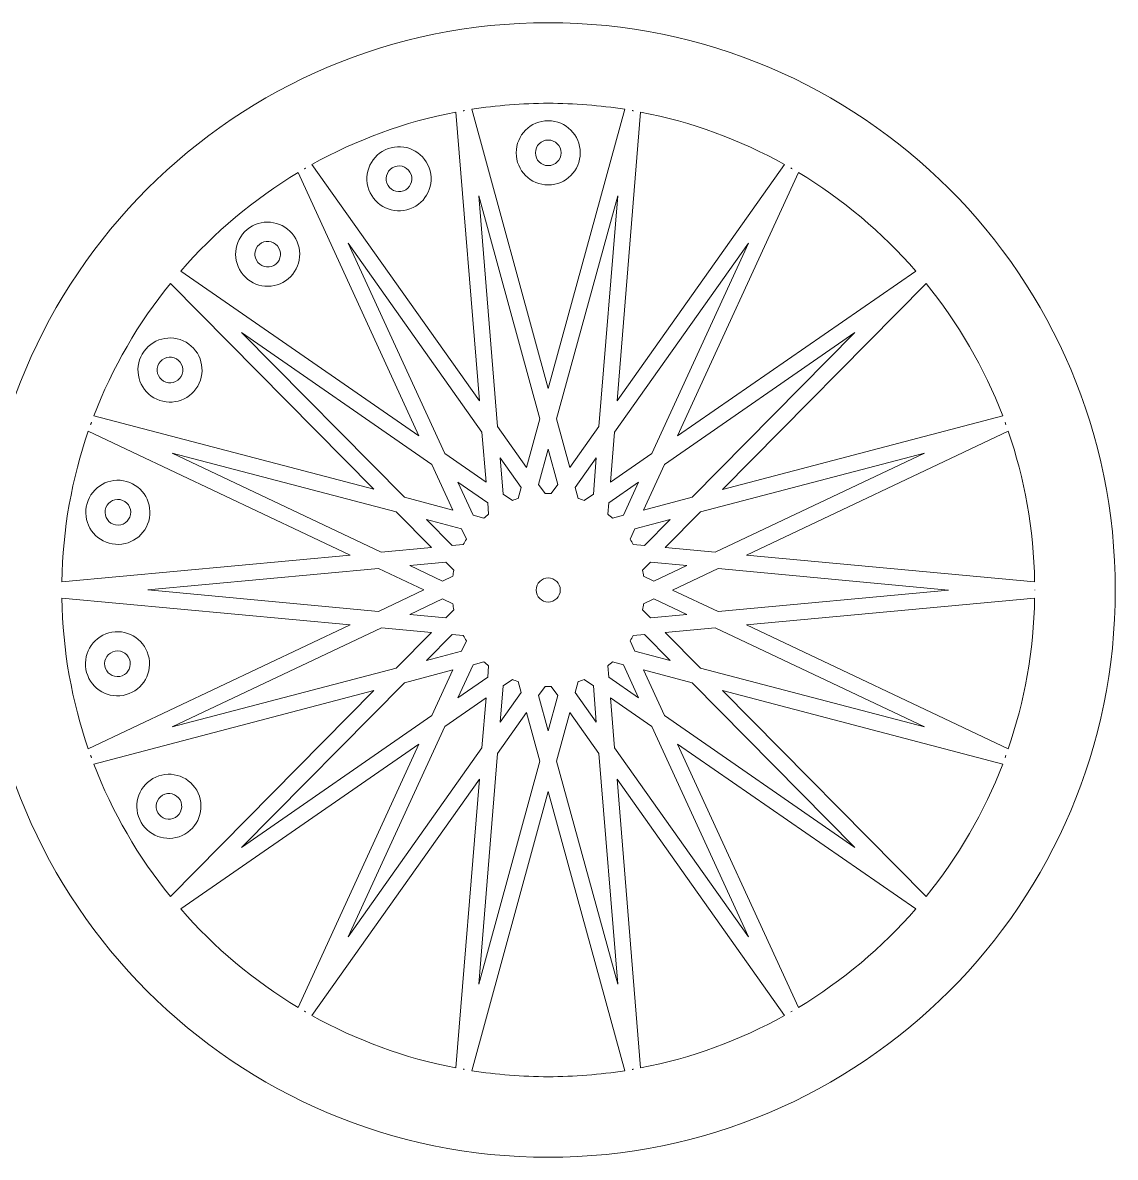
# Model space of a CAD drawing. Header units: millimetres. Extents: x -291 to 272, y -361 to 387.
# Drawn here: x -133.9 to 2.5, y 243.9 to 385.5 of the extents above; entities that cross this region are included whole.
import ezdxf

# ---------------------------------------------------------------- set-up
doc = ezdxf.new("R2010")
doc.units = ezdxf.units.MM
doc.header["$MEASUREMENT"] = 0
doc.layers.add('ChristianiaBike', color=7, linetype='Continuous')

msp = doc.modelspace()

# ---------------------------------------------------------------- linework, layer by layer
at = {"layer": 'ChristianiaBike', "color": 1, "lineweight": 9}
for points, knots in [([(-68.2709, 385.4562), (-107.3547, 385.4562), (-139.0378, 353.7724), (-139.0378, 314.6891), (-139.0378, 314.6891), (-139.0378, 275.6059), (-107.3547, 243.9221), (-68.2709, 243.9221), (-68.2709, 243.9221), (-29.1863, 243.9221), (2.496, 275.6059), (2.496, 314.6891), (2.496, 314.6891), (2.496, 353.7724), (-29.1863, 385.4562), (-68.2709, 385.4562)], [0, 0, 0, 0, 0.2, 0.2, 0.2, 0.2, 0.4, 0.4, 0.4, 0.4, 0.6, 0.6, 0.6, 0.6, 1, 1, 1, 1]), ([(-77.8242, 374.6521), (-74.7112, 375.144), (-71.5217, 375.4024), (-68.2709, 375.4024), (-68.2709, 375.4024), (-65.0202, 375.4024), (-61.83, 375.144), (-58.7177, 374.6521)], [0, 0, 0, 0, 0.33333333, 0.33333333, 0.33333333, 0.33333333, 1, 1, 1, 1]), ([(-78.7413, 374.4998), (-78.7413, 374.4998), (-78.8136, 374.4802), (-78.8136, 374.4802), (-78.8136, 374.4802), (-78.8136, 374.4802), (-78.9067, 374.4726), (-78.9067, 374.4726)], [0, 0, 0, 0, 0.33333333, 0.33333333, 0.33333333, 0.33333333, 1, 1, 1, 1]), ([(-58.7177, 374.6521), (-58.7177, 374.6521), (-68.2709, 339.8046), (-68.2709, 339.8046), (-68.2709, 339.8046), (-68.2709, 339.8046), (-77.8242, 374.6521), (-77.8242, 374.6521)], [0, 0, 0, 0, 0.33333333, 0.33333333, 0.33333333, 0.33333333, 1, 1, 1, 1]), ([(-38.7851, 367.7691), (-38.7851, 367.7691), (-59.6816, 338.2881), (-59.6816, 338.2881), (-59.6816, 338.2881), (-59.6816, 338.2881), (-56.7395, 374.3038), (-56.7395, 374.3038)], [0, 0, 0, 0, 0.33333333, 0.33333333, 0.33333333, 0.33333333, 1, 1, 1, 1]), ([(-68.2709, 373.2223), (-70.4799, 373.2223), (-72.2707, 371.4313), (-72.2707, 369.2223), (-72.2707, 369.2223), (-72.2707, 367.0132), (-70.4799, 365.2222), (-68.2709, 365.2222), (-68.2709, 365.2222), (-66.0619, 365.2222), (-64.2712, 367.0132), (-64.2712, 369.2223), (-64.2712, 369.2223), (-64.2712, 371.4313), (-66.0619, 373.2223), (-68.2709, 373.2223)], [0, 0, 0, 0, 0.2, 0.2, 0.2, 0.2, 0.4, 0.4, 0.4, 0.4, 0.6, 0.6, 0.6, 0.6, 1, 1, 1, 1]), ([(-68.2709, 367.6223), (-69.1543, 367.6223), (-69.8708, 368.3386), (-69.8708, 369.2223), (-69.8708, 369.2223), (-69.8708, 370.1059), (-69.1543, 370.8221), (-68.2709, 370.8221), (-68.2709, 370.8221), (-67.3869, 370.8221), (-66.671, 370.1059), (-66.671, 369.2223), (-66.671, 369.2223), (-66.671, 368.3386), (-67.3869, 367.6223), (-68.2709, 367.6223)], [0, 0, 0, 0, 0.2, 0.2, 0.2, 0.2, 0.4, 0.4, 0.4, 0.4, 0.6, 0.6, 0.6, 0.6, 1, 1, 1, 1]), ([(-88.2614, 369.7452), (-90.3366, 368.9897), (-91.4073, 366.6942), (-90.6515, 364.6182), (-90.6515, 364.6182), (-89.8956, 362.5426), (-87.6007, 361.4722), (-85.5247, 362.2277), (-85.5247, 362.2277), (-83.4487, 362.9832), (-82.3786, 365.2786), (-83.1344, 367.3543), (-83.1344, 367.3543), (-83.8896, 369.4303), (-86.1854, 370.5011), (-88.2614, 369.7452)], [0, 0, 0, 0, 0.2, 0.2, 0.2, 0.2, 0.4, 0.4, 0.4, 0.4, 0.6, 0.6, 0.6, 0.6, 1, 1, 1, 1]), ([(-99.4964, 366.7642), (-99.4964, 366.7642), (-84.4146, 333.9286), (-84.4146, 333.9286), (-84.4146, 333.9286), (-84.4146, 333.9286), (-114.1274, 354.4793), (-114.1274, 354.4793)], [0, 0, 0, 0, 0.33333333, 0.33333333, 0.33333333, 0.33333333, 1, 1, 1, 1]), ([(-98.5477, 367.325), (-98.5477, 367.325), (-98.6276, 367.2685), (-98.6276, 367.2685), (-98.6276, 367.2685), (-98.6276, 367.2685), (-98.6989, 367.2358), (-98.6989, 367.2358)], [0, 0, 0, 0, 0.33333333, 0.33333333, 0.33333333, 0.33333333, 1, 1, 1, 1]), ([(-86.346, 364.4832), (-87.1763, 364.181), (-88.094, 364.6089), (-88.3965, 365.4392), (-88.3965, 365.4392), (-88.699, 366.2698), (-88.2704, 367.1876), (-87.4401, 367.4897), (-87.4401, 367.4897), (-86.6099, 367.7919), (-85.6914, 367.3643), (-85.3896, 366.5337), (-85.3896, 366.5337), (-85.0871, 365.7034), (-85.5157, 364.7857), (-86.346, 364.4832)], [0, 0, 0, 0, 0.2, 0.2, 0.2, 0.2, 0.4, 0.4, 0.4, 0.4, 0.6, 0.6, 0.6, 0.6, 1, 1, 1, 1]), ([(-22.4139, 354.479), (-22.4139, 354.479), (-52.1286, 333.9269), (-52.1286, 333.9269), (-52.1286, 333.9269), (-52.1286, 333.9269), (-37.0453, 366.7642), (-37.0453, 366.7642)], [0, 0, 0, 0, 0.33333333, 0.33333333, 0.33333333, 0.33333333, 1, 1, 1, 1]), ([(-37.8342, 367.2307), (-37.8342, 367.2307), (-37.9141, 367.2675), (-37.9141, 367.2675), (-37.9141, 367.2675), (-37.9141, 367.2675), (-38.0037, 367.3309), (-38.0037, 367.3309)], [0, 0, 0, 0, 0.33333333, 0.33333333, 0.33333333, 0.33333333, 1, 1, 1, 1]), ([(-70.9657, 329.9737), (-70.9657, 329.9737), (-74.5927, 335.0907), (-74.5927, 335.0907), (-74.5927, 335.0907), (-74.5927, 335.0907), (-76.9443, 363.8786), (-76.9443, 363.8786), (-76.9443, 363.8786), (-76.9443, 363.8786), (-69.3079, 336.0222), (-69.3079, 336.0222), (-69.3079, 336.0222), (-69.3079, 336.0222), (-70.9657, 329.9737), (-70.9657, 329.9737)], [0, 0, 0, 0, 0.2, 0.2, 0.2, 0.2, 0.4, 0.4, 0.4, 0.4, 0.6, 0.6, 0.6, 0.6, 1, 1, 1, 1]), ([(-61.9499, 335.0882), (-61.9499, 335.0882), (-65.5755, 329.973), (-65.5755, 329.973), (-65.5755, 329.973), (-65.5755, 329.973), (-67.234, 336.0222), (-67.234, 336.0222), (-67.234, 336.0222), (-67.234, 336.0222), (-59.5976, 363.8775), (-59.5976, 363.8775), (-59.5976, 363.8775), (-59.5976, 363.8775), (-61.9499, 335.0882), (-61.9499, 335.0882)], [0, 0, 0, 0, 0.2, 0.2, 0.2, 0.2, 0.4, 0.4, 0.4, 0.4, 0.6, 0.6, 0.6, 0.6, 1, 1, 1, 1]), ([(-105.8568, 359.6408), (-107.5483, 358.221), (-107.7695, 355.6978), (-106.3487, 354.0053), (-106.3487, 354.0053), (-104.9293, 352.3137), (-102.4062, 352.0925), (-100.7139, 353.5126), (-100.7139, 353.5126), (-99.0217, 354.9327), (-98.8012, 357.4559), (-100.2213, 359.1474), (-100.2213, 359.1474), (-101.6406, 360.84), (-104.1645, 361.0615), (-105.8568, 359.6408)], [0, 0, 0, 0, 0.2, 0.2, 0.2, 0.2, 0.4, 0.4, 0.4, 0.4, 0.6, 0.6, 0.6, 0.6, 1, 1, 1, 1]), ([(-102.2566, 355.3513), (-102.9339, 354.7835), (-103.9427, 354.8714), (-104.5104, 355.5483), (-104.5104, 355.5483), (-105.0788, 356.2253), (-104.9907, 357.2343), (-104.3134, 357.8025), (-104.3134, 357.8025), (-103.6361, 358.3702), (-102.6273, 358.2827), (-102.0596, 357.6054), (-102.0596, 357.6054), (-101.4911, 356.9284), (-101.58, 355.9194), (-102.2566, 355.3513)], [0, 0, 0, 0, 0.2, 0.2, 0.2, 0.2, 0.4, 0.4, 0.4, 0.4, 0.6, 0.6, 0.6, 0.6, 1, 1, 1, 1]), ([(-76.5419, 334.381), (-76.5419, 334.381), (-76.0314, 328.1298), (-76.0314, 328.1298), (-76.0314, 328.1298), (-76.0314, 328.1298), (-81.1894, 331.6976), (-81.1894, 331.6976), (-81.1894, 331.6976), (-81.1894, 331.6976), (-93.245, 357.9458), (-93.245, 357.9458), (-93.245, 357.9458), (-93.245, 357.9458), (-76.5419, 334.381), (-76.5419, 334.381)], [0, 0, 0, 0, 0.2, 0.2, 0.2, 0.2, 0.4, 0.4, 0.4, 0.4, 0.6, 0.6, 0.6, 0.6, 1, 1, 1, 1]), ([(-55.3539, 331.6958), (-55.3539, 331.6958), (-60.5119, 328.1285), (-60.5119, 328.1285), (-60.5119, 328.1285), (-60.5119, 328.1285), (-60.0013, 334.3785), (-60.0013, 334.3785), (-60.0013, 334.3785), (-60.0013, 334.3785), (-43.2974, 357.9437), (-43.2974, 357.9437), (-43.2974, 357.9437), (-43.2974, 357.9437), (-55.3539, 331.6958), (-55.3539, 331.6958)], [0, 0, 0, 0, 0.2, 0.2, 0.2, 0.2, 0.4, 0.4, 0.4, 0.4, 0.6, 0.6, 0.6, 0.6, 1, 1, 1, 1]), ([(-115.4183, 352.938), (-115.4183, 352.938), (-90.0217, 327.2472), (-90.0217, 327.2472), (-90.0217, 327.2472), (-90.0217, 327.2472), (-124.9825, 336.3994), (-124.9825, 336.3994)], [0, 0, 0, 0, 0.33333333, 0.33333333, 0.33333333, 0.33333333, 1, 1, 1, 1]), ([(-11.5585, 336.3984), (-11.5585, 336.3984), (-46.522, 327.2458), (-46.522, 327.2458), (-46.522, 327.2458), (-46.522, 327.2458), (-21.1234, 352.938), (-21.1234, 352.938)], [0, 0, 0, 0, 0.33333333, 0.33333333, 0.33333333, 0.33333333, 1, 1, 1, 1]), ([(-80.1607, 324.6654), (-80.1607, 324.6654), (-86.2275, 326.2537), (-86.2275, 326.2537), (-86.2275, 326.2537), (-86.2275, 326.2537), (-106.5337, 346.7957), (-106.5337, 346.7957), (-106.5337, 346.7957), (-106.5337, 346.7957), (-82.7782, 330.365), (-82.7782, 330.365), (-82.7782, 330.365), (-82.7782, 330.365), (-80.1607, 324.6654), (-80.1607, 324.6654)], [0, 0, 0, 0, 0.2, 0.2, 0.2, 0.2, 0.4, 0.4, 0.4, 0.4, 0.6, 0.6, 0.6, 0.6, 1, 1, 1, 1]), ([(-50.3165, 326.2526), (-50.3165, 326.2526), (-56.3833, 324.6644), (-56.3833, 324.6644), (-56.3833, 324.6644), (-56.3833, 324.6644), (-53.765, 330.3633), (-53.765, 330.3633), (-53.765, 330.3633), (-53.765, 330.3633), (-30.009, 346.794), (-30.009, 346.794), (-30.009, 346.794), (-30.009, 346.794), (-50.3165, 326.2526), (-50.3165, 326.2526)], [0, 0, 0, 0, 0.2, 0.2, 0.2, 0.2, 0.4, 0.4, 0.4, 0.4, 0.6, 0.6, 0.6, 0.6, 1, 1, 1, 1]), ([(-118.935, 344.1278), (-120.0388, 342.2148), (-119.3836, 339.7684), (-117.4702, 338.6636), (-117.4702, 338.6636), (-115.5575, 337.5598), (-113.1115, 338.215), (-112.0062, 340.1281), (-112.0062, 340.1281), (-110.9018, 342.0415), (-111.5577, 344.4879), (-113.4704, 345.5917), (-113.4704, 345.5917), (-115.3838, 346.6965), (-117.8305, 346.0416), (-118.935, 344.1278)], [0, 0, 0, 0, 0.2, 0.2, 0.2, 0.2, 0.4, 0.4, 0.4, 0.4, 0.6, 0.6, 0.6, 0.6, 1, 1, 1, 1]), ([(-114.085, 341.3283), (-114.5274, 340.5632), (-115.5051, 340.3007), (-116.2706, 340.7423), (-116.2706, 340.7423), (-117.0361, 341.1843), (-117.2979, 342.1628), (-116.8563, 342.9283), (-116.8563, 342.9283), (-116.4139, 343.693), (-115.4362, 343.9559), (-114.6707, 343.5139), (-114.6707, 343.5139), (-113.9052, 343.0723), (-113.6434, 342.0935), (-114.085, 341.3283)], [0, 0, 0, 0, 0.2, 0.2, 0.2, 0.2, 0.4, 0.4, 0.4, 0.4, 0.6, 0.6, 0.6, 0.6, 1, 1, 1, 1]), ([(-125.2826, 335.6105), (-125.2826, 335.6105), (-125.3233, 335.4548), (-125.3233, 335.4548), (-125.3233, 335.4548), (-125.3233, 335.4548), (-125.3836, 335.328), (-125.3836, 335.328)], [0, 0, 0, 0, 0.33333333, 0.33333333, 0.33333333, 0.33333333, 1, 1, 1, 1]), ([(-7.5697, 315.6937), (-7.5697, 315.6937), (-43.5386, 319.05), (-43.5386, 319.05), (-43.5386, 319.05), (-43.5386, 319.05), (-10.8708, 334.5122), (-10.8708, 334.5122)], [0, 0, 0, 0, 0.33333333, 0.33333333, 0.33333333, 0.33333333, 1, 1, 1, 1]), ([(-82.8554, 319.9977), (-82.8554, 319.9977), (-89.1, 319.4151), (-89.1, 319.4151), (-89.1, 319.4151), (-89.1, 319.4151), (-115.2071, 331.773), (-115.2071, 331.773), (-115.2071, 331.773), (-115.2071, 331.773), (-87.2651, 324.458), (-87.2651, 324.458), (-87.2651, 324.458), (-87.2651, 324.458), (-82.8554, 319.9977), (-82.8554, 319.9977)], [0, 0, 0, 0, 0.2, 0.2, 0.2, 0.2, 0.4, 0.4, 0.4, 0.4, 0.6, 0.6, 0.6, 0.6, 1, 1, 1, 1]), ([(-68.6499, 326.706), (-68.6499, 326.706), (-69.4705, 327.8639), (-69.4705, 327.8639), (-69.4705, 327.8639), (-69.4705, 327.8639), (-68.2709, 332.2398), (-68.2709, 332.2398), (-68.2709, 332.2398), (-68.2709, 332.2398), (-67.0713, 327.8636), (-67.0713, 327.8636)], [0, 0, 0, 0, 0.25, 0.25, 0.25, 0.25, 0.5, 0.5, 0.5, 0.5, 1, 1, 1, 1]), ([(-47.444, 319.4145), (-47.444, 319.4145), (-53.6878, 319.997), (-53.6878, 319.997), (-53.6878, 319.997), (-53.6878, 319.997), (-49.2788, 324.4567), (-49.2788, 324.4567), (-49.2788, 324.4567), (-49.2788, 324.4567), (-21.337, 331.7713), (-21.337, 331.7713), (-21.337, 331.7713), (-21.337, 331.7713), (-47.444, 319.4145), (-47.444, 319.4145)], [0, 0, 0, 0, 0.2, 0.2, 0.2, 0.2, 0.4, 0.4, 0.4, 0.4, 0.6, 0.6, 0.6, 0.6, 1, 1, 1, 1]), ([(-72.7406, 325.854), (-72.7406, 325.854), (-73.9044, 326.6591), (-73.9044, 326.6591), (-73.9044, 326.6591), (-73.9044, 326.6591), (-74.2737, 331.1815), (-74.2737, 331.1815), (-74.2737, 331.1815), (-74.2737, 331.1815), (-71.6499, 327.4794), (-71.6499, 327.4794), (-71.6499, 327.4794), (-71.6499, 327.4794), (-72.0233, 326.1152), (-72.0233, 326.1152)], [0, 0, 0, 0, 0.2, 0.2, 0.2, 0.2, 0.4, 0.4, 0.4, 0.4, 0.6, 0.6, 0.6, 0.6, 1, 1, 1, 1]), ([(-64.5179, 326.1152), (-64.5179, 326.1152), (-64.892, 327.4791), (-64.892, 327.4791), (-64.892, 327.4791), (-64.892, 327.4791), (-62.2696, 331.1791), (-62.2696, 331.1791), (-62.2696, 331.1791), (-62.2696, 331.1791), (-62.6389, 326.6574), (-62.6389, 326.6574)], [0, 0, 0, 0, 0.25, 0.25, 0.25, 0.25, 0.5, 0.5, 0.5, 0.5, 1, 1, 1, 1]), ([(-125.9189, 325.0771), (-126.302, 322.9019), (-124.8496, 320.8273), (-122.6736, 320.4438), (-122.6736, 320.4438), (-120.4984, 320.0607), (-118.4238, 321.5128), (-118.04, 323.6884), (-118.04, 323.6884), (-117.6562, 325.8644), (-119.1093, 327.9386), (-121.2846, 328.3217), (-121.2846, 328.3217), (-123.4605, 328.7058), (-125.5352, 327.2534), (-125.9189, 325.0771)], [0, 0, 0, 0, 0.2, 0.2, 0.2, 0.2, 0.4, 0.4, 0.4, 0.4, 0.6, 0.6, 0.6, 0.6, 1, 1, 1, 1]), ([(-76.2877, 323.6516), (-76.2877, 323.6516), (-77.6588, 324.0109), (-77.6588, 324.0109), (-77.6588, 324.0109), (-77.6588, 324.0109), (-79.5522, 328.134), (-79.5522, 328.134), (-79.5522, 328.134), (-79.5522, 328.134), (-75.8205, 325.5529), (-75.8205, 325.5529), (-75.8205, 325.5529), (-75.8205, 325.5529), (-75.7054, 324.1387), (-75.7054, 324.1387)], [0, 0, 0, 0, 0.2, 0.2, 0.2, 0.2, 0.4, 0.4, 0.4, 0.4, 0.6, 0.6, 0.6, 0.6, 1, 1, 1, 1]), ([(-60.8378, 324.1397), (-60.8378, 324.1397), (-60.7227, 325.5515), (-60.7227, 325.5515), (-60.7227, 325.5515), (-60.7227, 325.5515), (-56.991, 328.1323), (-56.991, 328.1323), (-56.991, 328.1323), (-56.991, 328.1323), (-58.8844, 324.0095), (-58.8844, 324.0095)], [0, 0, 0, 0, 0.25, 0.25, 0.25, 0.25, 0.5, 0.5, 0.5, 0.5, 1, 1, 1, 1]), ([(-120.404, 324.1053), (-120.5577, 323.235), (-121.3866, 322.6542), (-122.2568, 322.8072), (-122.2568, 322.8072), (-123.1277, 322.9608), (-123.7085, 323.7904), (-123.5549, 324.661), (-123.5549, 324.661), (-123.4012, 325.5308), (-122.5724, 326.1124), (-121.7015, 325.9591), (-121.7015, 325.9591), (-120.8312, 325.8058), (-120.2504, 324.9755), (-120.404, 324.1053)], [0, 0, 0, 0, 0.2, 0.2, 0.2, 0.2, 0.4, 0.4, 0.4, 0.4, 0.6, 0.6, 0.6, 0.6, 1, 1, 1, 1]), ([(-67.892, 326.706), (-68.0181, 326.7098), (-68.1435, 326.7156), (-68.2709, 326.7156), (-68.2709, 326.7156), (-68.3977, 326.7156), (-68.5238, 326.7098), (-68.6499, 326.706)], [0, 0, 0, 0, 0.33333333, 0.33333333, 0.33333333, 0.33333333, 1, 1, 1, 1]), ([(-83.47, 323.4648), (-83.47, 323.4648), (-79.081, 322.3159), (-79.081, 322.3159), (-79.081, 322.3159), (-79.081, 322.3159), (-78.4898, 321.0288), (-78.4898, 321.0288)], [0, 0, 0, 0, 0.33333333, 0.33333333, 0.33333333, 0.33333333, 1, 1, 1, 1]), ([(-78.8729, 320.3691), (-78.8729, 320.3691), (-80.2805, 320.2378), (-80.2805, 320.2378), (-80.2805, 320.2378), (-80.2805, 320.2378), (-83.47, 323.4648), (-83.47, 323.4648)], [0, 0, 0, 0, 0.33333333, 0.33333333, 0.33333333, 0.33333333, 1, 1, 1, 1]), ([(-58.0528, 321.0299), (-58.0528, 321.0299), (-57.4623, 322.3145), (-57.4623, 322.3145), (-57.4623, 322.3145), (-57.4623, 322.3145), (-53.0732, 323.4635), (-53.0732, 323.4635), (-53.0732, 323.4635), (-53.0732, 323.4635), (-56.2627, 320.2371), (-56.2627, 320.2371)], [0, 0, 0, 0, 0.25, 0.25, 0.25, 0.25, 0.5, 0.5, 0.5, 0.5, 1, 1, 1, 1]), ([(-83.7918, 314.6895), (-83.7918, 314.6895), (-89.4602, 312.0061), (-89.4602, 312.0061), (-89.4602, 312.0061), (-89.4602, 312.0061), (-118.2205, 314.6895), (-118.2205, 314.6895), (-118.2205, 314.6895), (-118.2205, 314.6895), (-89.4602, 317.3729), (-89.4602, 317.3729), (-89.4602, 317.3729), (-89.4602, 317.3729), (-83.7918, 314.6895), (-83.7918, 314.6895)], [0, 0, 0, 0, 0.2, 0.2, 0.2, 0.2, 0.4, 0.4, 0.4, 0.4, 0.6, 0.6, 0.6, 0.6, 1, 1, 1, 1]), ([(-80.1738, 316.4017), (-80.1738, 316.4017), (-81.454, 315.796), (-81.454, 315.796), (-81.454, 315.796), (-81.454, 315.796), (-85.555, 317.737), (-85.555, 317.737), (-85.555, 317.737), (-85.555, 317.737), (-81.0378, 318.1587), (-81.0378, 318.1587), (-81.0378, 318.1587), (-81.0378, 318.1587), (-80.0435, 317.1531), (-80.0435, 317.1531)], [0, 0, 0, 0, 0.2, 0.2, 0.2, 0.2, 0.4, 0.4, 0.4, 0.4, 0.6, 0.6, 0.6, 0.6, 1, 1, 1, 1]), ([(-55.5062, 318.158), (-55.5062, 318.158), (-50.9889, 317.7367), (-50.9889, 317.7367), (-50.9889, 317.7367), (-50.9889, 317.7367), (-55.09, 315.7957), (-55.09, 315.7957), (-55.09, 315.7957), (-55.09, 315.7957), (-56.3681, 316.4007), (-56.3681, 316.4007)], [0, 0, 0, 0, 0.25, 0.25, 0.25, 0.25, 0.5, 0.5, 0.5, 0.5, 1, 1, 1, 1]), ([(-52.7522, 314.6891), (-52.7522, 314.6891), (-47.0829, 317.3722), (-47.0829, 317.3722), (-47.0829, 317.3722), (-47.0829, 317.3722), (-18.3232, 314.6885), (-18.3232, 314.6885), (-18.3232, 314.6885), (-18.3232, 314.6885), (-47.0836, 312.0058), (-47.0836, 312.0058), (-47.0836, 312.0058), (-47.0836, 312.0058), (-52.7522, 314.6891), (-52.7522, 314.6891)], [0, 0, 0, 0, 0.2, 0.2, 0.2, 0.2, 0.4, 0.4, 0.4, 0.4, 0.6, 0.6, 0.6, 0.6, 1, 1, 1, 1]), ([(-66.771, 314.6891), (-66.771, 313.8606), (-67.4428, 313.1892), (-68.2709, 313.1892), (-68.2709, 313.1892), (-69.0991, 313.1892), (-69.7709, 313.8606), (-69.7709, 314.6891), (-69.7709, 314.6891), (-69.7709, 315.5177), (-69.0991, 316.1891), (-68.2709, 316.1891), (-68.2709, 316.1891), (-67.4428, 316.1891), (-66.771, 315.5177), (-66.771, 314.6891)], [0, 0, 0, 0, 0.2, 0.2, 0.2, 0.2, 0.4, 0.4, 0.4, 0.4, 0.6, 0.6, 0.6, 0.6, 1, 1, 1, 1]), ([(-7.5573, 314.6788), (-7.5573, 314.6788), (-7.558, 314.6885), (-7.558, 314.6885), (-7.558, 314.6885), (-7.558, 314.6885), (-7.5573, 314.6981), (-7.5573, 314.6981)], [0, 0, 0, 0, 0.33333333, 0.33333333, 0.33333333, 0.33333333, 1, 1, 1, 1]), ([(-128.9713, 313.6839), (-128.9713, 313.6839), (-93.0052, 310.3283), (-93.0052, 310.3283), (-93.0052, 310.3283), (-93.0052, 310.3283), (-125.6709, 294.8661), (-125.6709, 294.8661)], [0, 0, 0, 0, 0.33333333, 0.33333333, 0.33333333, 0.33333333, 1, 1, 1, 1]), ([(-80.0435, 312.2255), (-80.0435, 312.2255), (-81.0378, 311.2203), (-81.0378, 311.2203), (-81.0378, 311.2203), (-81.0378, 311.2203), (-85.555, 311.6416), (-85.555, 311.6416), (-85.555, 311.6416), (-85.555, 311.6416), (-81.454, 313.5829), (-81.454, 313.5829)], [0, 0, 0, 0, 0.25, 0.25, 0.25, 0.25, 0.5, 0.5, 0.5, 0.5, 1, 1, 1, 1]), ([(-56.3681, 312.9776), (-56.3681, 312.9776), (-55.09, 313.5826), (-55.09, 313.5826), (-55.09, 313.5826), (-55.09, 313.5826), (-50.9889, 311.6416), (-50.9889, 311.6416), (-50.9889, 311.6416), (-50.9889, 311.6416), (-55.5062, 311.2199), (-55.5062, 311.2199), (-55.5062, 311.2199), (-55.5062, 311.2199), (-56.4983, 312.2238), (-56.4983, 312.2238)], [0, 0, 0, 0, 0.2, 0.2, 0.2, 0.2, 0.4, 0.4, 0.4, 0.4, 0.6, 0.6, 0.6, 0.6, 1, 1, 1, 1]), ([(-89.0993, 309.9639), (-89.0993, 309.9639), (-82.8554, 309.3813), (-82.8554, 309.3813), (-82.8554, 309.3813), (-82.8554, 309.3813), (-87.2645, 304.9213), (-87.2645, 304.9213), (-87.2645, 304.9213), (-87.2645, 304.9213), (-115.2067, 297.6063), (-115.2067, 297.6063), (-115.2067, 297.6063), (-115.2067, 297.6063), (-89.0993, 309.9639), (-89.0993, 309.9639)], [0, 0, 0, 0, 0.2, 0.2, 0.2, 0.2, 0.4, 0.4, 0.4, 0.4, 0.6, 0.6, 0.6, 0.6, 1, 1, 1, 1]), ([(-53.6878, 309.381), (-53.6878, 309.381), (-47.4447, 309.9635), (-47.4447, 309.9635), (-47.4447, 309.9635), (-47.4447, 309.9635), (-21.337, 297.6056), (-21.337, 297.6056), (-21.337, 297.6056), (-21.337, 297.6056), (-49.2788, 304.9209), (-49.2788, 304.9209), (-49.2788, 304.9209), (-49.2788, 304.9209), (-53.6878, 309.381), (-53.6878, 309.381)], [0, 0, 0, 0, 0.2, 0.2, 0.2, 0.2, 0.4, 0.4, 0.4, 0.4, 0.6, 0.6, 0.6, 0.6, 1, 1, 1, 1]), ([(-125.9658, 304.7869), (-125.582, 302.612), (-123.5074, 301.1589), (-121.3314, 301.543), (-121.3314, 301.543), (-119.1562, 301.9268), (-117.7037, 304.0011), (-118.0869, 306.1766), (-118.0869, 306.1766), (-118.4706, 308.3526), (-120.546, 309.8047), (-122.7205, 309.4209), (-122.7205, 309.4209), (-124.8964, 309.0378), (-126.3495, 306.9632), (-125.9658, 304.7869)], [0, 0, 0, 0, 0.2, 0.2, 0.2, 0.2, 0.4, 0.4, 0.4, 0.4, 0.6, 0.6, 0.6, 0.6, 1, 1, 1, 1]), ([(-78.4898, 308.3502), (-78.4898, 308.3502), (-79.081, 307.0638), (-79.081, 307.0638), (-79.081, 307.0638), (-79.081, 307.0638), (-83.47, 305.9145), (-83.47, 305.9145), (-83.47, 305.9145), (-83.47, 305.9145), (-80.2805, 309.1412), (-80.2805, 309.1412)], [0, 0, 0, 0, 0.25, 0.25, 0.25, 0.25, 0.5, 0.5, 0.5, 0.5, 1, 1, 1, 1]), ([(-57.669, 309.0096), (-57.669, 309.0096), (-56.2634, 309.1408), (-56.2634, 309.1408), (-56.2634, 309.1408), (-56.2634, 309.1408), (-53.0739, 305.9145), (-53.0739, 305.9145), (-53.0739, 305.9145), (-53.0739, 305.9145), (-57.4623, 307.0634), (-57.4623, 307.0634)], [0, 0, 0, 0, 0.25, 0.25, 0.25, 0.25, 0.5, 0.5, 0.5, 0.5, 1, 1, 1, 1]), ([(-120.4509, 305.7598), (-120.2979, 304.8896), (-120.8781, 304.06), (-121.7483, 303.9063), (-121.7483, 303.9063), (-122.6192, 303.753), (-123.4488, 304.3335), (-123.6024, 305.2041), (-123.6024, 305.2041), (-123.7547, 306.0743), (-123.1753, 306.9042), (-122.3044, 307.0583), (-122.3044, 307.0583), (-121.4341, 307.2119), (-120.6045, 306.63), (-120.4509, 305.7598)], [0, 0, 0, 0, 0.2, 0.2, 0.2, 0.2, 0.4, 0.4, 0.4, 0.4, 0.6, 0.6, 0.6, 0.6, 1, 1, 1, 1]), ([(-60.2542, 305.7271), (-60.2542, 305.7271), (-58.8844, 305.3684), (-58.8844, 305.3684), (-58.8844, 305.3684), (-58.8844, 305.3684), (-56.991, 301.2453), (-56.991, 301.2453), (-56.991, 301.2453), (-56.991, 301.2453), (-60.7227, 303.8264), (-60.7227, 303.8264), (-60.7227, 303.8264), (-60.7227, 303.8264), (-60.8378, 305.2386), (-60.8378, 305.2386)], [0, 0, 0, 0, 0.2, 0.2, 0.2, 0.2, 0.4, 0.4, 0.4, 0.4, 0.6, 0.6, 0.6, 0.6, 1, 1, 1, 1]), ([(-86.2268, 303.1253), (-86.2268, 303.1253), (-80.16, 304.7135), (-80.16, 304.7135), (-80.16, 304.7135), (-80.16, 304.7135), (-82.7782, 299.0143), (-82.7782, 299.0143), (-82.7782, 299.0143), (-82.7782, 299.0143), (-106.5337, 282.5833), (-106.5337, 282.5833), (-106.5337, 282.5833), (-106.5337, 282.5833), (-86.2268, 303.1253), (-86.2268, 303.1253)], [0, 0, 0, 0, 0.2, 0.2, 0.2, 0.2, 0.4, 0.4, 0.4, 0.4, 0.6, 0.6, 0.6, 0.6, 1, 1, 1, 1]), ([(-75.7054, 305.2399), (-75.7054, 305.2399), (-75.8205, 303.8264), (-75.8205, 303.8264), (-75.8205, 303.8264), (-75.8205, 303.8264), (-79.5522, 301.2453), (-79.5522, 301.2453), (-79.5522, 301.2453), (-79.5522, 301.2453), (-77.6588, 305.3688), (-77.6588, 305.3688)], [0, 0, 0, 0, 0.25, 0.25, 0.25, 0.25, 0.5, 0.5, 0.5, 0.5, 1, 1, 1, 1]), ([(-56.3833, 304.7135), (-56.3833, 304.7135), (-50.3165, 303.1253), (-50.3165, 303.1253), (-50.3165, 303.1253), (-50.3165, 303.1253), (-30.0097, 282.5833), (-30.0097, 282.5833), (-30.0097, 282.5833), (-30.0097, 282.5833), (-53.765, 299.0143), (-53.765, 299.0143), (-53.765, 299.0143), (-53.765, 299.0143), (-56.3833, 304.7135), (-56.3833, 304.7135)], [0, 0, 0, 0, 0.2, 0.2, 0.2, 0.2, 0.4, 0.4, 0.4, 0.4, 0.6, 0.6, 0.6, 0.6, 1, 1, 1, 1]), ([(-71.6499, 301.8996), (-71.6499, 301.8996), (-74.2737, 298.1978), (-74.2737, 298.1978), (-74.2737, 298.1978), (-74.2737, 298.1978), (-73.9044, 302.7202), (-73.9044, 302.7202), (-73.9044, 302.7202), (-73.9044, 302.7202), (-72.7413, 303.5246), (-72.7413, 303.5246)], [0, 0, 0, 0, 0.25, 0.25, 0.25, 0.25, 0.5, 0.5, 0.5, 0.5, 1, 1, 1, 1]), ([(-62.2696, 298.1982), (-62.2696, 298.1982), (-64.8927, 301.8996), (-64.8927, 301.8996), (-64.8927, 301.8996), (-64.8927, 301.8996), (-64.5192, 303.2628), (-64.5192, 303.2628)], [0, 0, 0, 0, 0.33333333, 0.33333333, 0.33333333, 0.33333333, 1, 1, 1, 1]), ([(-63.8013, 303.5243), (-63.8013, 303.5243), (-62.6389, 302.7202), (-62.6389, 302.7202), (-62.6389, 302.7202), (-62.6389, 302.7202), (-62.2696, 298.1982), (-62.2696, 298.1982)], [0, 0, 0, 0, 0.33333333, 0.33333333, 0.33333333, 0.33333333, 1, 1, 1, 1]), ([(-124.9829, 292.9795), (-124.9829, 292.9795), (-90.0217, 302.1321), (-90.0217, 302.1321), (-90.0217, 302.1321), (-90.0217, 302.1321), (-115.4186, 276.4407), (-115.4186, 276.4407)], [0, 0, 0, 0, 0.33333333, 0.33333333, 0.33333333, 0.33333333, 1, 1, 1, 1]), ([(-67.892, 302.6723), (-67.892, 302.6723), (-67.0721, 301.5151), (-67.0721, 301.5151), (-67.0721, 301.5151), (-67.0721, 301.5151), (-68.2716, 297.1395), (-68.2716, 297.1395), (-68.2716, 297.1395), (-68.2716, 297.1395), (-69.4712, 301.5151), (-69.4712, 301.5151)], [0, 0, 0, 0, 0.25, 0.25, 0.25, 0.25, 0.5, 0.5, 0.5, 0.5, 1, 1, 1, 1]), ([(-68.6506, 302.6723), (-68.5245, 302.6685), (-68.3984, 302.6627), (-68.2709, 302.6627), (-68.2709, 302.6627), (-68.1442, 302.6627), (-68.0181, 302.6685), (-67.892, 302.6723)], [0, 0, 0, 0, 0.33333333, 0.33333333, 0.33333333, 0.33333333, 1, 1, 1, 1]), ([(-21.1241, 276.4396), (-21.1241, 276.4396), (-46.522, 302.1318), (-46.522, 302.1318), (-46.522, 302.1318), (-46.522, 302.1318), (-11.5592, 292.9785), (-11.5592, 292.9785)], [0, 0, 0, 0, 0.33333333, 0.33333333, 0.33333333, 0.33333333, 1, 1, 1, 1]), ([(-81.1894, 297.6818), (-81.1894, 297.6818), (-76.0314, 301.2492), (-76.0314, 301.2492), (-76.0314, 301.2492), (-76.0314, 301.2492), (-76.5419, 294.9984), (-76.5419, 294.9984), (-76.5419, 294.9984), (-76.5419, 294.9984), (-93.245, 271.4329), (-93.245, 271.4329), (-93.245, 271.4329), (-93.245, 271.4329), (-81.1894, 297.6818), (-81.1894, 297.6818)], [0, 0, 0, 0, 0.2, 0.2, 0.2, 0.2, 0.4, 0.4, 0.4, 0.4, 0.6, 0.6, 0.6, 0.6, 1, 1, 1, 1]), ([(-60.0013, 294.9984), (-60.0013, 294.9984), (-60.5119, 301.2492), (-60.5119, 301.2492), (-60.5119, 301.2492), (-60.5119, 301.2492), (-55.3539, 297.6814), (-55.3539, 297.6814), (-55.3539, 297.6814), (-55.3539, 297.6814), (-43.2981, 271.4332), (-43.2981, 271.4332), (-43.2981, 271.4332), (-43.2981, 271.4332), (-60.0013, 294.9984), (-60.0013, 294.9984)], [0, 0, 0, 0, 0.2, 0.2, 0.2, 0.2, 0.4, 0.4, 0.4, 0.4, 0.6, 0.6, 0.6, 0.6, 1, 1, 1, 1]), ([(-74.5934, 294.2887), (-74.5934, 294.2887), (-70.9664, 299.4053), (-70.9664, 299.4053), (-70.9664, 299.4053), (-70.9664, 299.4053), (-69.3086, 293.3571), (-69.3086, 293.3571), (-69.3086, 293.3571), (-69.3086, 293.3571), (-76.945, 265.4997), (-76.945, 265.4997), (-76.945, 265.4997), (-76.945, 265.4997), (-74.5934, 294.2887), (-74.5934, 294.2887)], [0, 0, 0, 0, 0.2, 0.2, 0.2, 0.2, 0.4, 0.4, 0.4, 0.4, 0.6, 0.6, 0.6, 0.6, 1, 1, 1, 1]), ([(-65.5769, 299.4053), (-65.5769, 299.4053), (-61.9499, 294.2887), (-61.9499, 294.2887), (-61.9499, 294.2887), (-61.9499, 294.2887), (-59.5982, 265.5001), (-59.5982, 265.5001), (-59.5982, 265.5001), (-59.5982, 265.5001), (-67.2346, 293.3571), (-67.2346, 293.3571), (-67.2346, 293.3571), (-67.2346, 293.3571), (-65.5769, 299.4053), (-65.5769, 299.4053)], [0, 0, 0, 0, 0.2, 0.2, 0.2, 0.2, 0.4, 0.4, 0.4, 0.4, 0.6, 0.6, 0.6, 0.6, 1, 1, 1, 1]), ([(-114.1277, 274.8993), (-114.1277, 274.8993), (-84.4146, 295.4507), (-84.4146, 295.4507), (-84.4146, 295.4507), (-84.4146, 295.4507), (-99.4964, 262.6141), (-99.4964, 262.6141)], [0, 0, 0, 0, 0.33333333, 0.33333333, 0.33333333, 0.33333333, 1, 1, 1, 1]), ([(-37.046, 262.6138), (-37.046, 262.6138), (-52.1286, 295.4504), (-52.1286, 295.4504), (-52.1286, 295.4504), (-52.1286, 295.4504), (-22.4147, 274.8983), (-22.4147, 274.8983)], [0, 0, 0, 0, 0.33333333, 0.33333333, 0.33333333, 0.33333333, 1, 1, 1, 1]), ([(-11.2649, 293.7519), (-11.2649, 293.7519), (-11.2202, 293.9235), (-11.2202, 293.9235), (-11.2202, 293.9235), (-11.2202, 293.9235), (-11.1526, 294.0658), (-11.1526, 294.0658)], [0, 0, 0, 0, 0.33333333, 0.33333333, 0.33333333, 0.33333333, 1, 1, 1, 1]), ([(-119.0701, 285.7042), (-117.9656, 283.7918), (-115.5189, 283.1358), (-113.6055, 284.2411), (-113.6055, 284.2411), (-111.6934, 285.3455), (-111.0382, 287.7916), (-112.1413, 289.705), (-112.1413, 289.705), (-113.2465, 291.6184), (-115.6932, 292.2733), (-117.6052, 291.1688), (-117.6052, 291.1688), (-119.5193, 290.0643), (-120.1753, 287.6179), (-119.0701, 285.7042)], [0, 0, 0, 0, 0.2, 0.2, 0.2, 0.2, 0.4, 0.4, 0.4, 0.4, 0.6, 0.6, 0.6, 0.6, 1, 1, 1, 1]), ([(-97.7567, 261.6092), (-97.7567, 261.6092), (-76.8609, 291.0889), (-76.8609, 291.0889), (-76.8609, 291.0889), (-76.8609, 291.0889), (-79.8031, 255.0745), (-79.8031, 255.0745)], [0, 0, 0, 0, 0.33333333, 0.33333333, 0.33333333, 0.33333333, 1, 1, 1, 1]), ([(-114.2208, 288.5047), (-113.7791, 287.7392), (-114.0409, 286.7611), (-114.8064, 286.3191), (-114.8064, 286.3191), (-115.5719, 285.8775), (-116.5497, 286.1389), (-116.992, 286.9045), (-116.992, 286.9045), (-117.433, 287.6703), (-117.1718, 288.6484), (-116.4063, 289.0907), (-116.4063, 289.0907), (-115.6408, 289.533), (-114.6624, 289.2698), (-114.2208, 288.5047)], [0, 0, 0, 0, 0.2, 0.2, 0.2, 0.2, 0.4, 0.4, 0.4, 0.4, 0.6, 0.6, 0.6, 0.6, 1, 1, 1, 1]), ([(-77.8242, 254.7266), (-77.8242, 254.7266), (-68.2716, 289.5744), (-68.2716, 289.5744), (-68.2716, 289.5744), (-68.2716, 289.5744), (-58.7184, 254.7262), (-58.7184, 254.7262)], [0, 0, 0, 0, 0.33333333, 0.33333333, 0.33333333, 0.33333333, 1, 1, 1, 1]), ([(-98.6972, 262.1414), (-98.6972, 262.1414), (-98.6279, 262.1098), (-98.6279, 262.1098), (-98.6279, 262.1098), (-98.6279, 262.1098), (-98.5504, 262.055), (-98.5504, 262.055)], [0, 0, 0, 0, 0.33333333, 0.33333333, 0.33333333, 0.33333333, 1, 1, 1, 1]), ([(-37.9989, 262.0501), (-37.9989, 262.0501), (-37.9148, 262.1098), (-37.9148, 262.1098), (-37.9148, 262.1098), (-37.9148, 262.1098), (-37.8397, 262.1442), (-37.8397, 262.1442)], [0, 0, 0, 0, 0.33333333, 0.33333333, 0.33333333, 0.33333333, 1, 1, 1, 1]), ([(-57.802, 254.8782), (-57.802, 254.8782), (-57.7289, 254.8981), (-57.7289, 254.8981), (-57.7289, 254.8981), (-57.7289, 254.8981), (-57.6345, 254.9057), (-57.6345, 254.9057)], [0, 0, 0, 0, 0.33333333, 0.33333333, 0.33333333, 0.33333333, 1, 1, 1, 1]), ([(-58.7184, 254.7262), (-61.8307, 254.2343), (-65.0202, 253.9759), (-68.2709, 253.9759), (-68.2709, 253.9759), (-71.5217, 253.9759), (-74.7119, 254.2343), (-77.8242, 254.7266)], [0, 0, 0, 0, 0.33333333, 0.33333333, 0.33333333, 0.33333333, 1, 1, 1, 1])]:
    msp.add_open_spline(points, degree=3, knots=knots, dxfattribs=at)
for points in [[(-97.7567, 367.7691), (-92.2424, 370.8387), (-86.202, 373.0732), (-79.8024, 374.3038)], [(-79.8024, 374.3038), (-79.8024, 374.3038), (-76.8609, 338.2901), (-76.8609, 338.2901)], [(-78.9067, 374.4726), (-78.8515, 374.4822), (-78.7964, 374.4905), (-78.7413, 374.4998)], [(-57.7241, 374.4791), (-57.7241, 374.4791), (-57.8006, 374.5001), (-57.8006, 374.5001)], [(-57.8006, 374.5001), (-57.7427, 374.4898), (-57.6842, 374.4815), (-57.6263, 374.4712)], [(-57.6263, 374.4712), (-57.6263, 374.4712), (-57.7241, 374.4791), (-57.7241, 374.4791)], [(-56.7395, 374.3038), (-50.3399, 373.0732), (-44.2986, 370.8387), (-38.7851, 367.7691)], [(-114.1274, 354.4793), (-109.9389, 359.3024), (-105.001, 363.4565), (-99.4964, 366.7642)], [(-98.6989, 367.2358), (-98.6482, 367.2651), (-98.5983, 367.2957), (-98.5477, 367.325)], [(-76.8609, 338.2901), (-76.8609, 338.2901), (-97.7567, 367.7691), (-97.7567, 367.7691)], [(-38.0037, 367.3309), (-37.9472, 367.2982), (-37.8914, 367.2637), (-37.8342, 367.2307)], [(-37.0453, 366.7642), (-31.5407, 363.4562), (-26.6025, 359.3021), (-22.4139, 354.479)], [(-124.9825, 336.3994), (-122.6709, 342.4346), (-119.4242, 348.0063), (-115.4183, 352.938)], [(-21.1234, 352.938), (-17.1175, 348.006), (-13.8708, 342.4339), (-11.5585, 336.3984)], [(-125.3836, 335.328), (-125.3495, 335.4217), (-125.3167, 335.5168), (-125.2826, 335.6105)], [(-11.2195, 335.4534), (-11.2195, 335.4534), (-11.2649, 335.6264), (-11.2649, 335.6264)], [(-11.2649, 335.6264), (-11.2264, 335.5213), (-11.1898, 335.4152), (-11.1519, 335.3101)], [(-11.1519, 335.3101), (-11.1519, 335.3101), (-11.2195, 335.4534), (-11.2195, 335.4534)], [(-128.9713, 315.6951), (-128.8645, 322.2752), (-127.7118, 328.6008), (-125.6705, 334.5126)], [(-125.6705, 334.5126), (-125.6705, 334.5126), (-93.0052, 319.0506), (-93.0052, 319.0506)], [(-10.8708, 334.5122), (-8.8293, 328.5998), (-7.6766, 322.2742), (-7.5697, 315.6937)], [(-67.0713, 327.8636), (-67.0713, 327.8636), (-67.892, 326.706), (-67.892, 326.706)], [(-72.0233, 326.1152), (-72.2659, 326.0356), (-72.505, 325.9484), (-72.7406, 325.854)], [(-63.8006, 325.8537), (-64.0362, 325.9484), (-64.2753, 326.0356), (-64.5179, 326.1152)], [(-62.6389, 326.6574), (-62.6389, 326.6574), (-63.8006, 325.8537), (-63.8006, 325.8537)], [(-75.7054, 324.1387), (-75.9039, 323.9819), (-76.0989, 323.8204), (-76.2877, 323.6516)], [(-60.2535, 323.6512), (-60.443, 323.8204), (-60.638, 323.9826), (-60.8378, 324.1397)], [(-58.8844, 324.0095), (-58.8844, 324.0095), (-60.2535, 323.6512), (-60.2535, 323.6512)], [(-78.4898, 321.0288), (-78.6241, 320.8131), (-78.7523, 320.5934), (-78.8729, 320.3691)], [(-57.669, 320.3684), (-57.7896, 320.5934), (-57.9184, 320.8135), (-58.0528, 321.0299)], [(-56.2627, 320.2371), (-56.2627, 320.2371), (-57.669, 320.3684), (-57.669, 320.3684)], [(-93.0052, 319.0506), (-93.0052, 319.0506), (-128.9713, 315.6951), (-128.9713, 315.6951)], [(-80.0435, 317.1531), (-80.0952, 316.9057), (-80.1379, 316.6546), (-80.1738, 316.4017)], [(-56.4983, 317.1541), (-56.4983, 317.1541), (-55.5062, 318.158), (-55.5062, 318.158)], [(-56.3681, 316.4007), (-56.404, 316.6542), (-56.4467, 316.9057), (-56.4983, 317.1541)], [(-7.5573, 314.6981), (-7.5573, 314.6953), (-7.5573, 314.6922), (-7.5573, 314.6891)], [(-7.5573, 314.6891), (-7.5573, 314.6857), (-7.5573, 314.6823), (-7.5573, 314.6788)], [(-125.6709, 294.8661), (-127.7121, 300.7782), (-128.8645, 307.1037), (-128.9713, 313.6839)], [(-81.454, 313.5829), (-81.454, 313.5829), (-80.1738, 312.9769), (-80.1738, 312.9769)], [(-80.1738, 312.9769), (-80.1379, 312.7241), (-80.0952, 312.4733), (-80.0435, 312.2255)], [(-56.4983, 312.2238), (-56.4467, 312.4722), (-56.404, 312.7237), (-56.3681, 312.9776)], [(-43.5386, 310.328), (-43.5386, 310.328), (-7.5697, 313.6832), (-7.5697, 313.6832)], [(-7.5697, 313.6832), (-7.6772, 307.1027), (-8.8293, 300.7772), (-10.8715, 294.865)], [(-10.8715, 294.865), (-10.8715, 294.865), (-43.5386, 310.328), (-43.5386, 310.328)], [(-80.2805, 309.1412), (-80.2805, 309.1412), (-78.8729, 309.0099), (-78.8729, 309.0099)], [(-78.8729, 309.0099), (-78.7523, 308.7853), (-78.6241, 308.5658), (-78.4898, 308.3502)], [(-58.0528, 308.3485), (-57.9184, 308.5645), (-57.7896, 308.7846), (-57.669, 309.0096)], [(-57.4623, 307.0634), (-57.4623, 307.0634), (-58.0528, 308.3485), (-58.0528, 308.3485)], [(-77.6588, 305.3688), (-77.6588, 305.3688), (-76.2884, 305.7274), (-76.2884, 305.7274)], [(-76.2884, 305.7274), (-76.0996, 305.5583), (-75.9046, 305.3967), (-75.7054, 305.2399)], [(-60.8378, 305.2386), (-60.6387, 305.3957), (-60.443, 305.5576), (-60.2542, 305.7271)], [(-72.7413, 303.5246), (-72.5056, 303.4302), (-72.2666, 303.3431), (-72.024, 303.2632)], [(-72.024, 303.2632), (-72.024, 303.2632), (-71.6499, 301.8996), (-71.6499, 301.8996)], [(-64.5192, 303.2628), (-64.276, 303.3424), (-64.0369, 303.4299), (-63.8013, 303.5243)], [(-69.4712, 301.5151), (-69.4712, 301.5151), (-68.6506, 302.6723), (-68.6506, 302.6723)], [(-125.2819, 293.7664), (-125.3167, 293.8615), (-125.3498, 293.9576), (-125.3842, 294.053)], [(-125.3842, 294.053), (-125.3842, 294.053), (-125.3233, 293.9242), (-125.3233, 293.9242)], [(-125.3233, 293.9242), (-125.3233, 293.9242), (-125.2819, 293.7664), (-125.2819, 293.7664)], [(-115.4186, 276.4407), (-119.4242, 281.3723), (-122.6709, 286.9441), (-124.9829, 292.9795)], [(-11.5592, 292.9785), (-13.8708, 286.943), (-17.1182, 281.3713), (-21.1241, 276.4396)], [(-11.1526, 294.0658), (-11.1905, 293.9614), (-11.2264, 293.8563), (-11.2649, 293.7519)], [(-59.6823, 291.0892), (-59.6823, 291.0892), (-38.7857, 261.6089), (-38.7857, 261.6089)], [(-56.7402, 255.0745), (-56.7402, 255.0745), (-59.6823, 291.0892), (-59.6823, 291.0892)], [(-99.4964, 262.6141), (-105.001, 265.9221), (-109.9392, 270.0762), (-114.1277, 274.8993)], [(-22.4147, 274.8983), (-26.6032, 270.0752), (-31.5414, 265.9214), (-37.046, 262.6138)], [(-98.5504, 262.055), (-98.6, 262.0832), (-98.6482, 262.1132), (-98.6972, 262.1414)], [(-37.8397, 262.1442), (-37.8935, 262.1135), (-37.9458, 262.0812), (-37.9989, 262.0501)], [(-79.8031, 255.0745), (-86.202, 256.3051), (-92.2431, 258.5396), (-97.7567, 261.6092)], [(-38.7857, 261.6089), (-44.2993, 258.5393), (-50.3406, 256.3048), (-56.7402, 255.0745)], [(-78.7426, 254.8785), (-78.7971, 254.8882), (-78.8522, 254.8961), (-78.9059, 254.9057)], [(-78.9059, 254.9057), (-78.9059, 254.9057), (-78.8143, 254.8981), (-78.8143, 254.8981)], [(-78.8143, 254.8981), (-78.8143, 254.8981), (-78.7426, 254.8785), (-78.7426, 254.8785)], [(-57.6345, 254.9057), (-57.6903, 254.8961), (-57.7462, 254.8878), (-57.802, 254.8782)]]:
    msp.add_open_spline(points, degree=3, dxfattribs=at)

doc.saveas('drawing.dxf')
